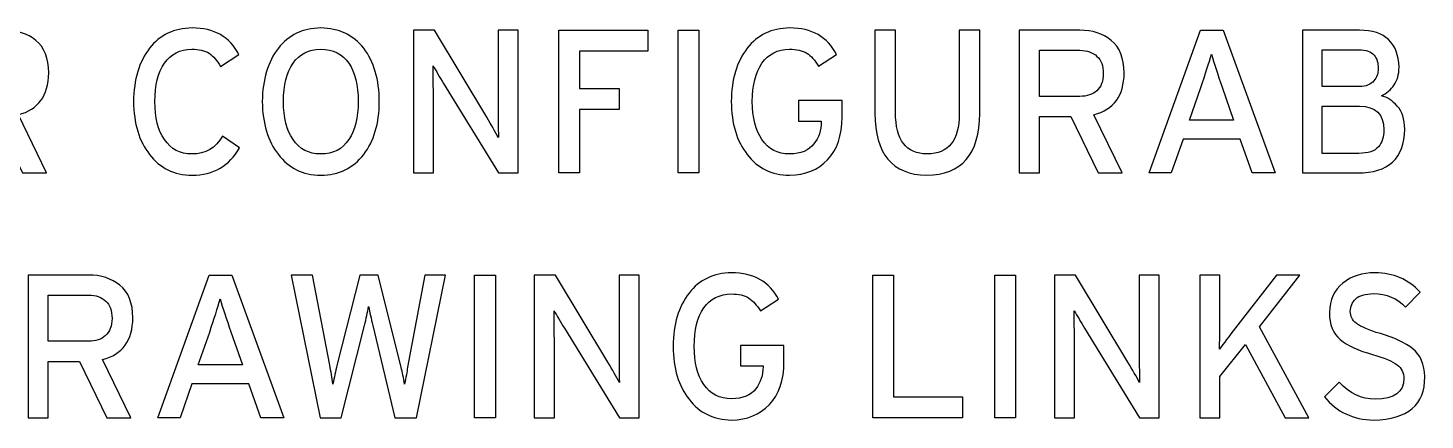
# Model space of a CAD drawing. Extents: x 0.9 to 53.1, y 0.9 to 35.1.
# Drawn here: x 8.914 to 11.486, y 28.676 to 29.397 of the extents above; entities that cross this region are included whole.
import ezdxf

# ---------------------------------------------------------------- set-up
doc = ezdxf.new("R2010")
doc.units = 0
doc.header["$MEASUREMENT"] = 0
doc.layers.add('2.0_____DWG', color=7, linetype='CONTINUOUS')

# ---------------------------------------------------------------- blocks, each defined once
blk = doc.blocks.new('BLK52')
at = {"layer": '2.0_____DWG'}
for points in [[(9.2677, 6.3015), (9.2677, 6.2327), (9.3408, 6.2327), (9.3408, 6.1944), (9.2677, 6.1944), (9.2677, 6.0777), (9.2297, 6.0777), (9.2297, 6.3402), (9.3935, 6.3402), (9.3935, 6.3015)], [(9.4494, 6.0777), (9.4494, 6.3402), (9.4876, 6.3402), (9.4876, 6.0777)], [(10.506, 6.0777), (10.484, 6.1401), (10.3789, 6.1401), (10.3572, 6.0777), (10.3163, 6.0777), (10.4107, 6.3402), (10.4524, 6.3402), (10.5481, 6.0777)], [(8.6812, 5.6278), (8.6592, 5.6902), (8.5541, 5.6902), (8.5324, 5.6278), (8.4915, 5.6278), (8.586, 5.8902), (8.6277, 5.8902), (8.7233, 5.6278)], [(9.0747, 5.6278), (9.0747, 5.8902), (9.1129, 5.8902), (9.1129, 5.6278)], [(9.8077, 5.6278), (9.8077, 5.8902), (9.8456, 5.8902), (9.8456, 5.6661), (9.9725, 5.6661), (9.9725, 5.6278)], [(10.0323, 5.6278), (10.0323, 5.8902), (10.0705, 5.8902), (10.0705, 5.6278)]]:
    blk.add_lwpolyline(points, close=True, dxfattribs=at)
for points, knots in [([(8.2908, 6.2615), (8.2901, 6.2198), (8.2715, 6.1941), (8.2348, 6.1849), (8.2348, 6.1849), (8.2867, 6.0777), (8.2867, 6.0777), (8.2867, 6.0777), (8.2426, 6.0777), (8.2426, 6.0777), (8.2426, 6.0777), (8.1923, 6.1815), (8.1923, 6.1815), (8.1923, 6.1815), (8.135, 6.1815), (8.135, 6.1815), (8.135, 6.1815), (8.135, 6.0777), (8.135, 6.0777), (8.135, 6.0777), (8.0977, 6.0777), (8.0977, 6.0777), (8.0977, 6.0777), (8.0977, 6.3402), (8.0977, 6.3402), (8.0977, 6.3402), (8.2091, 6.3402), (8.2091, 6.3402), (8.2321, 6.3402), (8.2513, 6.3338), (8.2669, 6.3215), (8.2825, 6.3087), (8.2904, 6.2887), (8.2908, 6.2615)], [0, 0, 0, 0, 1, 1, 1, 2, 2, 2, 3, 3, 3, 4, 4, 4, 5, 5, 5, 6, 6, 6, 7, 7, 7, 8, 8, 8, 9, 9, 9, 10, 10, 10, 11, 11, 11, 11]), ([(8.6421, 6.1239), (8.6233, 6.091), (8.5941, 6.074), (8.5546, 6.0737), (8.5214, 6.074), (8.4952, 6.0869), (8.4764, 6.1117), (8.4571, 6.1361), (8.4473, 6.1686), (8.4469, 6.209), (8.4473, 6.2497), (8.4571, 6.2822), (8.4764, 6.307), (8.4952, 6.3314), (8.5212, 6.3439), (8.5546, 6.3443), (8.5954, 6.3443), (8.6243, 6.3277), (8.6409, 6.2954), (8.6409, 6.2954), (8.6071, 6.2737), (8.6071, 6.2737), (8.6009, 6.2842), (8.5939, 6.2924), (8.5861, 6.2978), (8.5778, 6.3026), (8.5673, 6.3053), (8.5544, 6.3053), (8.5322, 6.3049), (8.5154, 6.2965), (8.5039, 6.2798), (8.492, 6.2625), (8.4861, 6.2391), (8.4861, 6.209), (8.4861, 6.1795), (8.492, 6.1561), (8.5039, 6.1391), (8.5154, 6.1215), (8.5322, 6.1127), (8.5544, 6.1127), (8.5798, 6.1127), (8.5985, 6.1235), (8.6104, 6.1456), (8.6104, 6.1456), (8.6421, 6.1239), (8.6421, 6.1239)], [0, 0, 0, 0, 1, 1, 1, 2, 2, 2, 3, 3, 3, 4, 4, 4, 5, 5, 5, 6, 6, 6, 7, 7, 7, 8, 8, 8, 9, 9, 9, 10, 10, 10, 11, 11, 11, 12, 12, 12, 13, 13, 13, 14, 14, 14, 15, 15, 15, 15]), ([(8.8993, 6.209), (8.8991, 6.1686), (8.8894, 6.1361), (8.8706, 6.1117), (8.8513, 6.0869), (8.825, 6.074), (8.7914, 6.0737), (8.7582, 6.074), (8.7323, 6.0869), (8.7134, 6.1117), (8.6941, 6.1361), (8.6843, 6.1686), (8.6839, 6.209), (8.6843, 6.2497), (8.6941, 6.2822), (8.7134, 6.307), (8.7323, 6.3314), (8.7582, 6.3439), (8.7914, 6.3443), (8.825, 6.3439), (8.8513, 6.3314), (8.8706, 6.307), (8.8894, 6.2822), (8.8991, 6.2497), (8.8993, 6.209)], [0, 0, 0, 0, 1, 1, 1, 2, 2, 2, 3, 3, 3, 4, 4, 4, 5, 5, 5, 6, 6, 6, 7, 7, 7, 8, 8, 8, 8]), ([(9.1188, 6.0777), (9.1188, 6.0777), (9.0174, 6.2422), (9.0174, 6.2422), (9.0101, 6.2544), (9.0039, 6.2653), (8.9984, 6.2744), (8.9984, 6.2568), (8.9986, 6.2364), (8.999, 6.2137), (8.999, 6.2137), (8.999, 6.0777), (8.999, 6.0777), (8.999, 6.0777), (8.962, 6.0777), (8.962, 6.0777), (8.962, 6.0777), (8.962, 6.3402), (8.962, 6.3402), (8.962, 6.3402), (9.0008, 6.3402), (9.0008, 6.3402), (9.0008, 6.3402), (9.0973, 6.1801), (9.0973, 6.1801), (9.1059, 6.1656), (9.1129, 6.153), (9.1185, 6.1428), (9.1183, 6.1612), (9.1181, 6.1818), (9.1181, 6.2046), (9.1181, 6.2046), (9.1181, 6.3402), (9.1181, 6.3402), (9.1181, 6.3402), (9.1551, 6.3402), (9.1551, 6.3402), (9.1551, 6.3402), (9.1551, 6.0777), (9.1551, 6.0777), (9.1551, 6.0777), (9.1188, 6.0777), (9.1188, 6.0777)], [0, 0, 0, 0, 1, 1, 1, 2, 2, 2, 3, 3, 3, 4, 4, 4, 5, 5, 5, 6, 6, 6, 7, 7, 7, 8, 8, 8, 9, 9, 9, 10, 10, 10, 11, 11, 11, 12, 12, 12, 13, 13, 13, 14, 14, 14, 14]), ([(9.7512, 6.1805), (9.751, 6.1466), (9.7421, 6.1205), (9.7243, 6.1022), (9.7066, 6.0835), (9.6834, 6.074), (9.6546, 6.0737), (9.6213, 6.074), (9.5954, 6.0869), (9.5766, 6.1117), (9.5573, 6.1361), (9.5474, 6.1686), (9.5471, 6.209), (9.5474, 6.2497), (9.5573, 6.2822), (9.5766, 6.307), (9.5954, 6.3314), (9.6213, 6.3439), (9.6546, 6.3443), (9.6956, 6.3443), (9.7243, 6.3277), (9.741, 6.2954), (9.741, 6.2954), (9.7076, 6.2741), (9.7076, 6.2741), (9.7014, 6.2846), (9.6942, 6.2927), (9.6861, 6.2981), (9.678, 6.3029), (9.6673, 6.3053), (9.6546, 6.3053), (9.6324, 6.3049), (9.6154, 6.2965), (9.6037, 6.2798), (9.5918, 6.2625), (9.5859, 6.2391), (9.5859, 6.209), (9.5859, 6.1795), (9.5918, 6.1561), (9.6037, 6.1391), (9.6154, 6.1215), (9.6324, 6.1127), (9.6546, 6.1127), (9.6753, 6.113), (9.6902, 6.1191), (9.6993, 6.131), (9.7082, 6.1425), (9.7126, 6.1561), (9.7126, 6.172), (9.7126, 6.172), (9.7126, 6.173), (9.7126, 6.173), (9.7126, 6.173), (9.671, 6.173), (9.671, 6.173), (9.671, 6.173), (9.671, 6.2107), (9.671, 6.2107), (9.671, 6.2107), (9.7512, 6.2107), (9.7512, 6.2107), (9.7512, 6.2107), (9.7512, 6.1805), (9.7512, 6.1805)], [0, 0, 0, 0, 1, 1, 1, 2, 2, 2, 3, 3, 3, 4, 4, 4, 5, 5, 5, 6, 6, 6, 7, 7, 7, 8, 8, 8, 9, 9, 9, 10, 10, 10, 11, 11, 11, 12, 12, 12, 13, 13, 13, 14, 14, 14, 15, 15, 15, 16, 16, 16, 17, 17, 17, 18, 18, 18, 19, 19, 19, 20, 20, 20, 21, 21, 21, 21]), ([(10.0047, 6.1873), (10.004, 6.1123), (9.9716, 6.0744), (9.907, 6.0737), (9.8436, 6.0747), (9.8117, 6.1127), (9.8116, 6.1879), (9.8116, 6.1879), (9.8116, 6.3402), (9.8116, 6.3402), (9.8116, 6.3402), (9.8495, 6.3402), (9.8495, 6.3402), (9.8495, 6.3402), (9.8495, 6.189), (9.8495, 6.189), (9.8495, 6.1384), (9.869, 6.113), (9.9077, 6.1127), (9.9472, 6.113), (9.9669, 6.1378), (9.9667, 6.1863), (9.9667, 6.1863), (9.9667, 6.3402), (9.9667, 6.3402), (9.9667, 6.3402), (10.0047, 6.3402), (10.0047, 6.3402), (10.0047, 6.3402), (10.0047, 6.1873), (10.0047, 6.1873)], [0, 0, 0, 0, 1, 1, 1, 2, 2, 2, 3, 3, 3, 4, 4, 4, 5, 5, 5, 6, 6, 6, 7, 7, 7, 8, 8, 8, 9, 9, 9, 10, 10, 10, 10]), ([(10.2705, 6.2615), (10.2698, 6.2198), (10.2512, 6.1941), (10.2146, 6.1849), (10.2146, 6.1849), (10.2665, 6.0777), (10.2665, 6.0777), (10.2665, 6.0777), (10.2224, 6.0777), (10.2224, 6.0777), (10.2224, 6.0777), (10.172, 6.1815), (10.172, 6.1815), (10.172, 6.1815), (10.1147, 6.1815), (10.1147, 6.1815), (10.1147, 6.1815), (10.1147, 6.0777), (10.1147, 6.0777), (10.1147, 6.0777), (10.0774, 6.0777), (10.0774, 6.0777), (10.0774, 6.0777), (10.0774, 6.3402), (10.0774, 6.3402), (10.0774, 6.3402), (10.1888, 6.3402), (10.1888, 6.3402), (10.2119, 6.3402), (10.231, 6.3338), (10.2466, 6.3215), (10.2622, 6.3087), (10.2702, 6.2887), (10.2705, 6.2615)], [0, 0, 0, 0, 1, 1, 1, 2, 2, 2, 3, 3, 3, 4, 4, 4, 5, 5, 5, 6, 6, 6, 7, 7, 7, 8, 8, 8, 9, 9, 9, 10, 10, 10, 11, 11, 11, 11]), ([(10.7868, 6.1581), (10.7861, 6.1045), (10.7571, 6.0777), (10.6998, 6.0777), (10.6998, 6.0777), (10.5989, 6.0777), (10.5989, 6.0777), (10.5989, 6.0777), (10.5989, 6.3402), (10.5989, 6.3402), (10.5989, 6.3402), (10.7034, 6.3402), (10.7034, 6.3402), (10.7508, 6.3399), (10.7751, 6.3171), (10.7763, 6.272), (10.7763, 6.2588), (10.7732, 6.248), (10.7673, 6.2395), (10.7613, 6.2307), (10.7535, 6.2242), (10.7439, 6.2195), (10.7546, 6.2171), (10.7644, 6.2107), (10.7732, 6.2008), (10.782, 6.1907), (10.7864, 6.1764), (10.7868, 6.1581)], [0, 0, 0, 0, 1, 1, 1, 2, 2, 2, 3, 3, 3, 4, 4, 4, 5, 5, 5, 6, 6, 6, 7, 7, 7, 8, 8, 8, 9, 9, 9, 9]), ([(8.8604, 6.209), (8.8604, 6.2391), (8.8547, 6.2625), (8.8431, 6.2798), (8.8314, 6.2965), (8.8142, 6.3049), (8.7914, 6.3053), (8.7692, 6.3049), (8.7523, 6.2965), (8.7406, 6.2798), (8.7287, 6.2625), (8.7228, 6.2391), (8.7228, 6.209), (8.7228, 6.1795), (8.7287, 6.1561), (8.7406, 6.1391), (8.7523, 6.1215), (8.7692, 6.1127), (8.7914, 6.1127), (8.8142, 6.1127), (8.8314, 6.1215), (8.8431, 6.1391), (8.8547, 6.1561), (8.8604, 6.1795), (8.8604, 6.209)], [0, 0, 0, 0, 1, 1, 1, 2, 2, 2, 3, 3, 3, 4, 4, 4, 5, 5, 5, 6, 6, 6, 7, 7, 7, 8, 8, 8, 8]), ([(10.232, 6.2605), (10.2319, 6.2748), (10.228, 6.2853), (10.2203, 6.292), (10.2127, 6.2995), (10.2022, 6.3032), (10.1888, 6.3032), (10.1888, 6.3032), (10.1147, 6.3032), (10.1147, 6.3032), (10.1147, 6.3032), (10.1147, 6.2185), (10.1147, 6.2185), (10.1147, 6.2185), (10.1888, 6.2185), (10.1888, 6.2185), (10.2019, 6.2185), (10.2124, 6.2219), (10.22, 6.229), (10.2278, 6.2358), (10.2319, 6.2463), (10.232, 6.2605)], [0, 0, 0, 0, 1, 1, 1, 2, 2, 2, 3, 3, 3, 4, 4, 4, 5, 5, 5, 6, 6, 6, 7, 7, 7, 7]), ([(10.7381, 6.2697), (10.7381, 6.2798), (10.7356, 6.288), (10.7307, 6.2944), (10.7247, 6.3009), (10.7156, 6.3039), (10.7029, 6.3043), (10.7029, 6.3043), (10.6347, 6.3043), (10.6347, 6.3043), (10.6347, 6.3043), (10.6347, 6.2364), (10.6347, 6.2364), (10.6347, 6.2364), (10.7029, 6.2364), (10.7029, 6.2364), (10.7095, 6.2364), (10.7149, 6.2375), (10.7193, 6.2395), (10.7235, 6.2415), (10.7273, 6.2439), (10.7302, 6.2469), (10.7356, 6.2531), (10.7381, 6.2609), (10.7381, 6.2697)], [0, 0, 0, 0, 1, 1, 1, 2, 2, 2, 3, 3, 3, 4, 4, 4, 5, 5, 5, 6, 6, 6, 7, 7, 7, 8, 8, 8, 8]), ([(10.4507, 6.2354), (10.4426, 6.2595), (10.436, 6.2798), (10.4311, 6.2961), (10.4265, 6.2802), (10.4201, 6.2598), (10.4117, 6.2351), (10.4117, 6.2351), (10.3909, 6.1751), (10.3909, 6.1751), (10.3909, 6.1751), (10.4719, 6.1751), (10.4719, 6.1751), (10.4719, 6.1751), (10.4507, 6.2354), (10.4507, 6.2354)], [0, 0, 0, 0, 1, 1, 1, 2, 2, 2, 3, 3, 3, 4, 4, 4, 5, 5, 5, 5]), ([(10.7486, 6.1571), (10.7481, 6.1859), (10.7332, 6.2002), (10.7037, 6.2008), (10.7037, 6.2008), (10.6347, 6.2008), (10.6347, 6.2008), (10.6347, 6.2008), (10.6347, 6.1137), (10.6347, 6.1137), (10.6347, 6.1137), (10.7025, 6.1137), (10.7025, 6.1137), (10.7195, 6.1137), (10.7315, 6.1178), (10.7385, 6.1259), (10.7452, 6.1337), (10.7486, 6.1442), (10.7486, 6.1571)], [0, 0, 0, 0, 1, 1, 1, 2, 2, 2, 3, 3, 3, 4, 4, 4, 5, 5, 5, 6, 6, 6, 6]), ([(8.4457, 5.8116), (8.4451, 5.7699), (8.4264, 5.7441), (8.3898, 5.7349), (8.3898, 5.7349), (8.4417, 5.6278), (8.4417, 5.6278), (8.4417, 5.6278), (8.3976, 5.6278), (8.3976, 5.6278), (8.3976, 5.6278), (8.3472, 5.7315), (8.3472, 5.7315), (8.3472, 5.7315), (8.2899, 5.7315), (8.2899, 5.7315), (8.2899, 5.7315), (8.2899, 5.6278), (8.2899, 5.6278), (8.2899, 5.6278), (8.2526, 5.6278), (8.2526, 5.6278), (8.2526, 5.6278), (8.2526, 5.8902), (8.2526, 5.8902), (8.2526, 5.8902), (8.364, 5.8902), (8.364, 5.8902), (8.3871, 5.8902), (8.4062, 5.8838), (8.4218, 5.8716), (8.4374, 5.8587), (8.4454, 5.8387), (8.4457, 5.8116)], [0, 0, 0, 0, 1, 1, 1, 2, 2, 2, 3, 3, 3, 4, 4, 4, 5, 5, 5, 6, 6, 6, 7, 7, 7, 8, 8, 8, 9, 9, 9, 10, 10, 10, 11, 11, 11, 11]), ([(8.9678, 5.6278), (8.9678, 5.6278), (8.9279, 5.6278), (8.9279, 5.6278), (8.9279, 5.6278), (8.8872, 5.7973), (8.8872, 5.7973), (8.8842, 5.8102), (8.8816, 5.8217), (8.8796, 5.8322), (8.8776, 5.8217), (8.875, 5.8102), (8.8721, 5.7973), (8.8721, 5.7973), (8.8292, 5.6278), (8.8292, 5.6278), (8.8292, 5.6278), (8.7902, 5.6278), (8.7902, 5.6278), (8.7902, 5.6278), (8.7368, 5.8902), (8.7368, 5.8902), (8.7368, 5.8902), (8.7765, 5.8902), (8.7765, 5.8902), (8.7765, 5.8902), (8.8081, 5.7244), (8.8081, 5.7244), (8.8103, 5.7132), (8.8121, 5.7017), (8.814, 5.6898), (8.8162, 5.7017), (8.8186, 5.7129), (8.8211, 5.7241), (8.8211, 5.7241), (8.8632, 5.8902), (8.8632, 5.8902), (8.8632, 5.8902), (8.8969, 5.8902), (8.8969, 5.8902), (8.8969, 5.8902), (8.9394, 5.7204), (8.9394, 5.7204), (8.9418, 5.7112), (8.944, 5.701), (8.9459, 5.6898), (8.9483, 5.7017), (8.95, 5.7122), (8.9513, 5.7207), (8.9513, 5.7207), (8.983, 5.8902), (8.983, 5.8902), (8.983, 5.8902), (9.0213, 5.8902), (9.0213, 5.8902), (9.0213, 5.8902), (8.9678, 5.6278), (8.9678, 5.6278)], [0, 0, 0, 0, 1, 1, 1, 2, 2, 2, 3, 3, 3, 4, 4, 4, 5, 5, 5, 6, 6, 6, 7, 7, 7, 8, 8, 8, 9, 9, 9, 10, 10, 10, 11, 11, 11, 12, 12, 12, 13, 13, 13, 14, 14, 14, 15, 15, 15, 16, 16, 16, 17, 17, 17, 18, 18, 18, 19, 19, 19, 19]), ([(9.3414, 5.6278), (9.3414, 5.6278), (9.24, 5.7922), (9.24, 5.7922), (9.2328, 5.8044), (9.2265, 5.8153), (9.2211, 5.8244), (9.2211, 5.8068), (9.2212, 5.7865), (9.2216, 5.7638), (9.2216, 5.7638), (9.2216, 5.6278), (9.2216, 5.6278), (9.2216, 5.6278), (9.1846, 5.6278), (9.1846, 5.6278), (9.1846, 5.6278), (9.1846, 5.8902), (9.1846, 5.8902), (9.1846, 5.8902), (9.2234, 5.8902), (9.2234, 5.8902), (9.2234, 5.8902), (9.3199, 5.7302), (9.3199, 5.7302), (9.3285, 5.7156), (9.3355, 5.7031), (9.3411, 5.6929), (9.3409, 5.7112), (9.3408, 5.7319), (9.3408, 5.7546), (9.3408, 5.7546), (9.3408, 5.8902), (9.3408, 5.8902), (9.3408, 5.8902), (9.3777, 5.8902), (9.3777, 5.8902), (9.3777, 5.8902), (9.3777, 5.6278), (9.3777, 5.6278), (9.3777, 5.6278), (9.3414, 5.6278), (9.3414, 5.6278)], [0, 0, 0, 0, 1, 1, 1, 2, 2, 2, 3, 3, 3, 4, 4, 4, 5, 5, 5, 6, 6, 6, 7, 7, 7, 8, 8, 8, 9, 9, 9, 10, 10, 10, 11, 11, 11, 12, 12, 12, 13, 13, 13, 14, 14, 14, 14]), ([(9.6442, 5.7305), (9.6441, 5.6966), (9.6351, 5.6705), (9.6173, 5.6522), (9.5996, 5.6335), (9.5764, 5.6241), (9.5476, 5.6237), (9.5144, 5.6241), (9.4884, 5.6369), (9.4696, 5.6617), (9.4503, 5.6861), (9.4404, 5.7187), (9.4401, 5.759), (9.4404, 5.7997), (9.4503, 5.8322), (9.4696, 5.857), (9.4884, 5.8814), (9.5144, 5.894), (9.5476, 5.8943), (9.5886, 5.8943), (9.6173, 5.8777), (9.6341, 5.8455), (9.6341, 5.8455), (9.6007, 5.8241), (9.6007, 5.8241), (9.5944, 5.8346), (9.5873, 5.8428), (9.5791, 5.8482), (9.571, 5.8529), (9.5603, 5.8553), (9.5476, 5.8553), (9.5254, 5.855), (9.5084, 5.8465), (9.4967, 5.8299), (9.4849, 5.8126), (9.4789, 5.7892), (9.4789, 5.759), (9.4789, 5.7295), (9.4849, 5.7061), (9.4967, 5.6892), (9.5084, 5.6715), (9.5254, 5.6627), (9.5476, 5.6627), (9.5683, 5.663), (9.5832, 5.6691), (9.5924, 5.681), (9.6012, 5.6925), (9.6056, 5.7061), (9.6056, 5.722), (9.6056, 5.722), (9.6056, 5.7231), (9.6056, 5.7231), (9.6056, 5.7231), (9.564, 5.7231), (9.564, 5.7231), (9.564, 5.7231), (9.564, 5.7607), (9.564, 5.7607), (9.564, 5.7607), (9.6442, 5.7607), (9.6442, 5.7607), (9.6442, 5.7607), (9.6442, 5.7305), (9.6442, 5.7305)], [0, 0, 0, 0, 1, 1, 1, 2, 2, 2, 3, 3, 3, 4, 4, 4, 5, 5, 5, 6, 6, 6, 7, 7, 7, 8, 8, 8, 9, 9, 9, 10, 10, 10, 11, 11, 11, 12, 12, 12, 13, 13, 13, 14, 14, 14, 15, 15, 15, 16, 16, 16, 17, 17, 17, 18, 18, 18, 19, 19, 19, 20, 20, 20, 21, 21, 21, 21]), ([(10.2988, 5.6278), (10.2988, 5.6278), (10.1974, 5.7922), (10.1974, 5.7922), (10.1902, 5.8044), (10.1839, 5.8153), (10.1785, 5.8244), (10.1785, 5.8068), (10.1786, 5.7865), (10.179, 5.7638), (10.179, 5.7638), (10.179, 5.6278), (10.179, 5.6278), (10.179, 5.6278), (10.142, 5.6278), (10.142, 5.6278), (10.142, 5.6278), (10.142, 5.8902), (10.142, 5.8902), (10.142, 5.8902), (10.1808, 5.8902), (10.1808, 5.8902), (10.1808, 5.8902), (10.2773, 5.7302), (10.2773, 5.7302), (10.2859, 5.7156), (10.2929, 5.7031), (10.2985, 5.6929), (10.2983, 5.7112), (10.2982, 5.7319), (10.2982, 5.7546), (10.2982, 5.7546), (10.2982, 5.8902), (10.2982, 5.8902), (10.2982, 5.8902), (10.3351, 5.8902), (10.3351, 5.8902), (10.3351, 5.8902), (10.3351, 5.6278), (10.3351, 5.6278), (10.3351, 5.6278), (10.2988, 5.6278), (10.2988, 5.6278)], [0, 0, 0, 0, 1, 1, 1, 2, 2, 2, 3, 3, 3, 4, 4, 4, 5, 5, 5, 6, 6, 6, 7, 7, 7, 8, 8, 8, 9, 9, 9, 10, 10, 10, 11, 11, 11, 12, 12, 12, 13, 13, 13, 14, 14, 14, 14]), ([(10.5669, 5.6278), (10.5669, 5.6278), (10.4938, 5.7624), (10.4938, 5.7624), (10.4938, 5.7624), (10.4465, 5.7034), (10.4465, 5.7034), (10.4465, 5.7034), (10.4465, 5.6278), (10.4465, 5.6278), (10.4465, 5.6278), (10.4097, 5.6278), (10.4097, 5.6278), (10.4097, 5.6278), (10.4097, 5.8902), (10.4097, 5.8902), (10.4097, 5.8902), (10.4467, 5.8902), (10.4467, 5.8902), (10.4467, 5.8902), (10.4467, 5.8), (10.4467, 5.8), (10.4467, 5.7841), (10.4463, 5.7685), (10.4458, 5.7536), (10.4536, 5.7648), (10.4635, 5.7777), (10.4753, 5.7929), (10.4753, 5.7929), (10.5506, 5.8902), (10.5506, 5.8902), (10.5506, 5.8902), (10.5938, 5.8902), (10.5938, 5.8902), (10.5938, 5.8902), (10.5192, 5.7949), (10.5192, 5.7949), (10.5192, 5.7949), (10.6101, 5.6278), (10.6101, 5.6278), (10.6101, 5.6278), (10.5669, 5.6278), (10.5669, 5.6278)], [0, 0, 0, 0, 1, 1, 1, 2, 2, 2, 3, 3, 3, 4, 4, 4, 5, 5, 5, 6, 6, 6, 7, 7, 7, 8, 8, 8, 9, 9, 9, 10, 10, 10, 11, 11, 11, 12, 12, 12, 13, 13, 13, 14, 14, 14, 14]), ([(10.8237, 5.7031), (10.8242, 5.6515), (10.7929, 5.6251), (10.7295, 5.6237), (10.6917, 5.6244), (10.6615, 5.6386), (10.6391, 5.6661), (10.6391, 5.6661), (10.6664, 5.6932), (10.6664, 5.6932), (10.6851, 5.6725), (10.7071, 5.6624), (10.7325, 5.662), (10.7678, 5.662), (10.7853, 5.6749), (10.7853, 5.7003), (10.7853, 5.7102), (10.7812, 5.7187), (10.7729, 5.7251), (10.7641, 5.7315), (10.7491, 5.738), (10.7278, 5.7441), (10.7012, 5.7512), (10.6813, 5.7607), (10.6683, 5.7716), (10.6549, 5.7821), (10.6483, 5.7987), (10.6483, 5.8214), (10.6486, 5.8441), (10.6567, 5.8621), (10.673, 5.8753), (10.6884, 5.8879), (10.7083, 5.8943), (10.7322, 5.8943), (10.7658, 5.8943), (10.7936, 5.8821), (10.8154, 5.8587), (10.8154, 5.8587), (10.7885, 5.8309), (10.7885, 5.8309), (10.7732, 5.8475), (10.7534, 5.856), (10.7291, 5.856), (10.7144, 5.8556), (10.7035, 5.8526), (10.6969, 5.8465), (10.6901, 5.8404), (10.6867, 5.8326), (10.6867, 5.8234), (10.6867, 5.8187), (10.6876, 5.815), (10.6893, 5.8116), (10.6908, 5.8078), (10.6939, 5.8044), (10.6983, 5.8011), (10.7062, 5.7949), (10.721, 5.7888), (10.7422, 5.7824), (10.7676, 5.7749), (10.7876, 5.7658), (10.8019, 5.7546), (10.8161, 5.7431), (10.8234, 5.7261), (10.8237, 5.7031)], [0, 0, 0, 0, 1, 1, 1, 2, 2, 2, 3, 3, 3, 4, 4, 4, 5, 5, 5, 6, 6, 6, 7, 7, 7, 8, 8, 8, 9, 9, 9, 10, 10, 10, 11, 11, 11, 12, 12, 12, 13, 13, 13, 14, 14, 14, 15, 15, 15, 16, 16, 16, 17, 17, 17, 18, 18, 18, 19, 19, 19, 20, 20, 20, 21, 21, 21, 21]), ([(8.4073, 5.8105), (8.4071, 5.8248), (8.4032, 5.8353), (8.3956, 5.8421), (8.3879, 5.8495), (8.3774, 5.8533), (8.364, 5.8533), (8.364, 5.8533), (8.2899, 5.8533), (8.2899, 5.8533), (8.2899, 5.8533), (8.2899, 5.7685), (8.2899, 5.7685), (8.2899, 5.7685), (8.364, 5.7685), (8.364, 5.7685), (8.3771, 5.7685), (8.3876, 5.7719), (8.3952, 5.779), (8.403, 5.7858), (8.4071, 5.7963), (8.4073, 5.8105)], [0, 0, 0, 0, 1, 1, 1, 2, 2, 2, 3, 3, 3, 4, 4, 4, 5, 5, 5, 6, 6, 6, 7, 7, 7, 7]), ([(8.626, 5.7855), (8.6178, 5.8095), (8.6112, 5.8299), (8.6063, 5.8462), (8.6017, 5.8302), (8.5953, 5.8099), (8.587, 5.7851), (8.587, 5.7851), (8.5661, 5.7251), (8.5661, 5.7251), (8.5661, 5.7251), (8.6472, 5.7251), (8.6472, 5.7251), (8.6472, 5.7251), (8.626, 5.7855), (8.626, 5.7855)], [0, 0, 0, 0, 1, 1, 1, 2, 2, 2, 3, 3, 3, 4, 4, 4, 5, 5, 5, 5])]:
    blk.add_open_spline(points, degree=3, knots=knots, dxfattribs=at)

msp = doc.modelspace()

# ---------------------------------------------------------------- block references
at = {"layer": '2.0_____DWG'}
msp.add_blockref('BLK52', (0.6613, 23.0526), dxfattribs=at)

doc.saveas('drawing.dxf')
